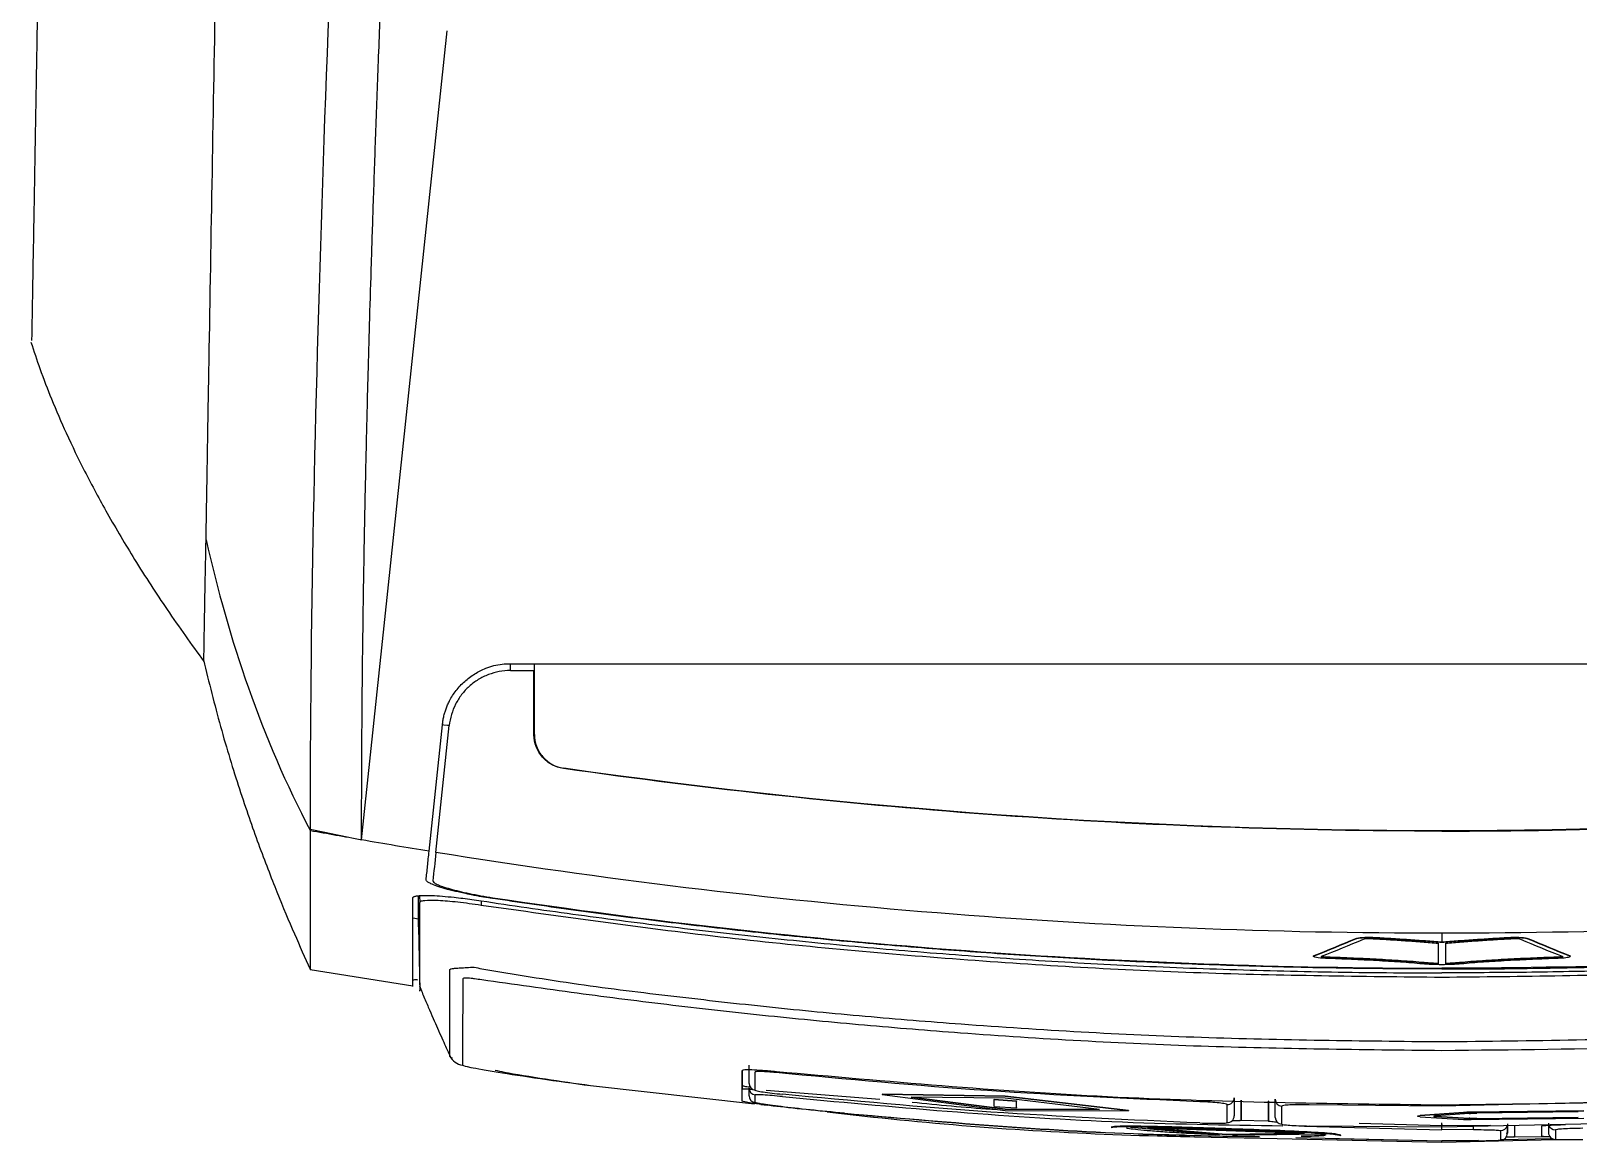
# Model space of a CAD drawing. Extents: x 86 to 639, y 68 to 658.
# Drawn here: x 287.31 to 332.59, y 530.81 to 563.33 of the extents above; entities that cross this region are included whole.
import ezdxf

# ---------------------------------------------------------------- set-up
doc = ezdxf.new("R2010")
doc.units = 0
doc.layers.get('0').update_dxf_attribs({"linetype": 'CONTINUOUS'})

msp = doc.modelspace()

# ---------------------------------------------------------------- linework, layer by layer
at = {"color": 7, "linetype": 'CONTINUOUS'}
for p, q in [((296.985, 539.652), (299.49, 563.327)), ((302.042, 544.609), (302.042, 544.809)), ((302.031, 542.732), (302.029, 544.609)), ((302.042, 544.609), (302.029, 544.609)), ((302.042, 542.741), (302.042, 544.609)), ((298.961, 539.319), (299.353, 543.019)), ((299.159, 539.287), (299.552, 542.998)), ((302.042, 542.741), (302.031, 542.732)), ((302.89, 541.743), (302.9, 541.751)), ((298.485, 537.368), (298.653, 537.344)), ((298.653, 537.112), (298.686, 535.244)), ((326.091, 536.771), (326.091, 536.761)), ((326.586, 536.802), (326.586, 536.792)), ((328.607, 536.665), (328.607, 536.655)), ((330.628, 536.802), (330.628, 536.792)), ((331.122, 536.771), (331.122, 536.761)), ((324.851, 536.253), (324.852, 536.259)), ((324.852, 536.259), (324.852, 536.249)), ((324.868, 536.269), (324.868, 536.259)), ((325.076, 536.239), (325.075, 536.242)), ((325.233, 536.221), (325.233, 536.211)), ((331.981, 536.221), (331.981, 536.211)), ((332.345, 536.269), (332.345, 536.259)), ((332.362, 536.259), (332.359, 536.253)), ((332.362, 536.249), (332.359, 536.243)), ((332.362, 536.259), (332.362, 536.249)), ((295.484, 535.86), (298.489, 535.38)), ((328.169, 536.054), (328.169, 536.044)), ((329.044, 536.054), (329.044, 536.044)), ((298.685, 535.228), (298.685, 535.256)), ((299.569, 533.327), (299.569, 533.346)), ((308.327, 532.525), (308.327, 533.061)), ((308.127, 532.004), (308.127, 532.902)), ((308.127, 532.458), (308.127, 532.902)), ((308.127, 532.902), (308.127, 532.364)), ((308.506, 532.327), (308.506, 532.863)), ((303.687, 532.462), (308.487, 531.929)), ((308.127, 532.427), (308.127, 532.458)), ((308.127, 532.393), (308.127, 532.427)), ((308.127, 532.364), (308.127, 532.393)), ((308.327, 532.163), (308.327, 532.389)), ((308.506, 531.964), (308.506, 532.19)), ((312.151, 532.057), (308.827, 532.318)), ((315.827, 532.156), (312.224, 532.208)), ((312.224, 532.208), (312.224, 532.198)), ((312.224, 532.198), (315.827, 531.735)), ((315.827, 532.146), (312.224, 532.198)), ((313.073, 532.138), (315.827, 531.787)), ((315.827, 532.092), (313.073, 532.128)), ((313.073, 532.128), (315.827, 531.777)), ((319.429, 531.732), (315.827, 532.156)), ((315.827, 532.156), (315.827, 532.146)), ((319.429, 531.722), (315.827, 532.146)), ((308.673, 531.908), (308.863, 531.887)), ((315.498, 532.062), (316.155, 532.019)), ((315.498, 532.062), (315.498, 532.052)), ((315.498, 531.85), (315.498, 532.052)), ((315.498, 532.052), (316.155, 532.009)), ((315.498, 531.85), (316.155, 531.807)), ((318.58, 531.764), (315.827, 532.092)), ((315.827, 531.787), (318.58, 531.774)), ((315.827, 531.787), (315.827, 531.777)), ((315.827, 531.777), (318.58, 531.764)), ((315.827, 531.735), (319.429, 531.722)), ((316.155, 531.817), (316.155, 532.019)), ((316.155, 532.019), (316.155, 532.009)), ((316.155, 531.807), (316.155, 532.009)), ((316.155, 531.817), (316.155, 531.807)), ((319.429, 531.732), (319.429, 531.722)), ((322.32, 531.378), (322.32, 531.907)), ((322.527, 532.106), (322.527, 531.578)), ((322.527, 532.04), (322.527, 531.578)), ((322.727, 532.035), (322.727, 531.445)), ((322.727, 531.445), (322.727, 532.034)), ((323.527, 532.011), (323.538, 532.015)), ((323.527, 532.011), (323.527, 531.422)), ((323.527, 531.422), (323.527, 532.011)), ((323.727, 531.533), (323.727, 532.062)), ((323.922, 531.333), (323.922, 531.862)), ((328.607, 531.862), (324.723, 531.9)), ((329.235, 531.675), (327.967, 531.584)), ((329.235, 531.665), (327.967, 531.574)), ((337.536, 532.065), (328.607, 531.862)), ((329.235, 531.675), (329.235, 531.665)), ((332.757, 531.724), (329.462, 531.682)), ((332.757, 531.714), (329.462, 531.672)), ((329.462, 531.682), (329.462, 531.672)), ((332.592, 531.692), (329.627, 531.654)), ((322.096, 531.012), (319.496, 531.234)), ((319.99, 531.221), (322.288, 531.029)), ((324.586, 531.063), (319.99, 531.221)), ((320.194, 531.214), (322.288, 531.039)), ((323.533, 531.419), (322.684, 531.441)), ((328.607, 531.241), (324.723, 531.278)), ((328.607, 531.288), (326.185, 531.35)), ((327.967, 531.584), (327.967, 531.574)), ((327.967, 531.552), (329.235, 531.473)), ((329.4, 531.647), (328.442, 531.577)), ((328.442, 531.565), (329.4, 531.506)), ((328.442, 531.565), (328.442, 531.555)), ((328.442, 531.555), (329.4, 531.496)), ((337.536, 531.444), (328.607, 531.241)), ((330.027, 531.293), (328.607, 531.288)), ((329.4, 531.506), (329.4, 531.496)), ((329.462, 531.468), (332.757, 531.51)), ((329.627, 531.501), (332.592, 531.539)), ((329.627, 531.491), (332.592, 531.529)), ((329.627, 531.501), (329.627, 531.491)), ((330.527, 531.345), (330.527, 531.068)), ((330.527, 531.068), (330.527, 531.285)), ((330.727, 531.271), (330.727, 530.962)), ((330.727, 531.27), (330.727, 530.962)), ((331.527, 530.972), (331.527, 531.28)), ((331.527, 530.972), (331.527, 531.28)), ((331.727, 531.365), (331.727, 531.089)), ((322.288, 531.039), (324.382, 531.07)), ((322.288, 531.029), (324.586, 531.063)), ((322.288, 531.039), (322.288, 531.029)), ((325.08, 531.041), (322.48, 530.999)), ((323.78, 530.915), (328.607, 530.81)), ((324.332, 530.943), (328.607, 530.846)), ((328.607, 530.839), (325.52, 530.909)), ((325.646, 531.003), (325.646, 531.013)), ((329.528, 531.173), (328.607, 531.171)), ((328.607, 530.81), (331.933, 530.882)), ((329.681, 530.86), (328.607, 530.839)), ((329.528, 530.848), (328.607, 530.846)), ((328.607, 530.81), (328.607, 530.839)), ((330.328, 530.868), (330.328, 531.145)), ((331.821, 530.901), (330.35, 530.873)), ((330.727, 530.949), (330.482, 530.947)), ((330.527, 531.068), (330.487, 531.065)), ((331.527, 530.96), (330.727, 530.949)), ((331.774, 530.964), (331.527, 530.96)), ((331.93, 531.165), (331.93, 530.889))]:
    msp.add_line(p, q, dxfattribs=at)
at = {"color": 8, "linetype": 'CONTINUOUS'}
for p, q in [((301.342, 544.627), (301.342, 544.809)), ((298.682, 538.019), (298.685, 537.823)), ((300.485, 537.871), (300.485, 537.747)), ((324.587, 531.27), (328.607, 531.171))]:
    msp.add_line(p, q, dxfattribs=at)
msp.add_line((321.368, 530.967), (323.78, 530.915))
at = {"color": 8, "linetype": 'CONTINUOUS', "flags": 128}
for points in [[(299.534, 543), (299.504, 543.003), (299.391, 543.015), (299.353, 543.019)], [(309.107, 532.842), (309.107, 532.848), (309.108, 532.861), (309.109, 532.863)], [(329.528, 531.173), (329.528, 531.178), (329.528, 531.19), (329.527, 531.209), (329.527, 531.234), (329.527, 531.26)]]:
    msp.add_lwpolyline(points, dxfattribs=at)
at = {"color": 7, "linetype": 'CONTINUOUS', "flags": 128}
msp.add_lwpolyline([(328.607, 531.171), (328.607, 531.176), (328.607, 531.188), (328.607, 531.207), (328.607, 531.232), (328.607, 531.262), (328.607, 531.296), (328.607, 531.333), (328.607, 531.371)], dxfattribs=at)
at = {"color": 7, "linetype": 'CONTINUOUS'}
for centre, radius, start, end in [((300.014, 533.553), 0.5, 206.8726, 261.2633), ((308.527, 532.526), 0.2, 180.0265, 264.013), ((308.527, 532.389), 0.2, 180.0181, 263.9852), ((308.527, 532.163), 0.2, 180.005, 263.9163), ((322.327, 532.107), 0.2, 268.1056, 359.9333), ((323.927, 532.062), 0.2, 180.0618, 268.7116), ((322.327, 531.578), 0.2, 268.1263, 359.9659), ((323.927, 531.533), 0.2, 180.0304, 268.6664), ((330.327, 531.068), 0.2, 270.4867, 359.9976), ((331.927, 531.089), 0.2, 180.0095, 270.9836)]:
    msp.add_arc(centre, radius, start, end, dxfattribs=at)
at = {"color": 8, "linetype": 'CONTINUOUS'}
for centre, start, end in [((330.327, 531.345), 270.4687, 343.3562), ((331.927, 531.365), 197.9318, 270.9826)]:
    msp.add_arc(centre, 0.2, start, end, dxfattribs=at)
at = {"color": 7, "linetype": 'CONTINUOUS'}
for points, knots in [([(292.432, 548.439), (292.442, 548.967), (292.452, 549.625), (292.471, 550.798), (292.478, 551.218), (292.489, 551.883), (292.493, 552.109), (292.501, 552.558), (292.536, 554.583), (292.572, 556.643), (292.669, 562.213), (292.736, 566.027), (292.838, 571.866), (292.872, 573.833), (292.941, 577.788), (292.976, 579.778), (293.046, 583.779), (293.081, 585.79), (293.12, 588.063), (293.125, 588.315), (293.134, 588.821), (293.138, 589.074), (293.151, 589.836), (293.16, 590.348), (293.187, 591.892), (293.205, 592.935), (293.224, 593.991)], [0, 0, 0, 0, 0.0625, 0.0625, 0.09375, 0.09375, 0.109375, 0.109375, 0.125, 0.25, 0.25, 0.5, 0.5, 0.625, 0.625, 0.75, 0.75, 0.875, 0.875, 0.890625, 0.890625, 0.90625, 0.90625, 0.9375, 0.9375, 1, 1, 1, 1]), ([(287.961, 590.685), (287.953, 590.199), (287.936, 589.236), (287.911, 587.81), (287.887, 586.415), (287.863, 585.051), (287.84, 583.718), (287.817, 582.416), (287.795, 581.144), (287.773, 579.903), (287.752, 578.692), (287.731, 577.511), (287.711, 576.36), (287.692, 575.238), (287.673, 574.147), (287.654, 573.085), (287.636, 572.052), (287.619, 571.049), (287.602, 570.075), (287.585, 569.129), (287.569, 568.213), (287.554, 567.326), (287.539, 566.467), (287.524, 565.637), (287.51, 564.835), (287.497, 564.062), (287.483, 563.318), (287.471, 562.601), (287.459, 561.913), (287.447, 561.253), (287.44, 560.823), (287.436, 560.612)], [0, 0, 0, 0, 0.047574, 0.094211, 0.13991, 0.184673, 0.228501, 0.271394, 0.313352, 0.354376, 0.394465, 0.433621, 0.471842, 0.509129, 0.545483, 0.580902, 0.615386, 0.648936, 0.681552, 0.713233, 0.743979, 0.77379, 0.802666, 0.830606, 0.857612, 0.883682, 0.908816, 0.933016, 0.956279, 0.978607, 1, 1, 1, 1]), ([(295.485, 539.971), (295.485, 541.418), (295.494, 542.878), (295.574, 550.626), (295.889, 561.181), (296.492, 574.941), (296.789, 581.978), (296.968, 586.48), (297.04, 588.387), (297.107, 590.306)], [0, 0, 0, 0, 0.517739, 0.517739, 2.721981, 4.086011, 4.876594, 4.876594, 5.450041, 5.450041, 5.450041, 5.450041]), ([(296.985, 539.652), (296.985, 540.026), (296.986, 540.767), (296.99, 541.876), (296.996, 542.971), (297.005, 544.053), (297.017, 545.12), (297.031, 546.172), (297.046, 547.21), (297.064, 548.233), (297.083, 549.241), (297.104, 550.234), (297.126, 551.211), (297.152, 552.286), (297.184, 553.519), (297.225, 554.971), (297.274, 556.591), (297.332, 558.38), (297.401, 560.344), (297.479, 562.484), (297.537, 563.98), (297.568, 564.756)], [0, 0, 0, 0, 0.0469603, 0.0931395, 0.1385368, 0.1831513, 0.2269825, 0.27003, 0.3122934, 0.3537726, 0.3944675, 0.4343781, 0.4735045, 0.5118469, 0.5629849, 0.6203195, 0.6838507, 0.7535797, 0.8295095, 0.9116463, 1, 1, 1, 1]), ([(287.436, 560.612), (287.435, 560.523), (287.431, 560.341), (287.427, 560.065), (287.422, 559.781), (287.417, 559.489), (287.412, 559.191), (287.407, 558.887), (287.401, 558.579), (287.391, 558.015), (287.378, 557.248), (287.364, 556.501), (287.352, 555.757), (287.344, 555.278), (287.338, 554.956), (287.336, 554.811), (287.334, 554.709), (287.332, 554.64), (287.332, 554.616), (287.332, 554.605)], [0, 0, 0, 0, 0.026582, 0.054502, 0.083761, 0.11436, 0.146301, 0.179584, 0.214209, 0.250174, 0.375164, 0.500065, 0.572731, 0.749847, 0.808703, 0.863146, 0.913174, 0.958791, 1, 1, 1, 1]), ([(287.306, 554.219), (287.393, 553.956), (287.59, 553.36), (287.931, 552.485), (288.365, 551.482), (288.908, 550.367), (289.574, 549.132), (290.378, 547.78), (291.319, 546.33), (292.004, 545.377), (292.362, 544.878)], [0, 0, 0, 0, 0.058989, 0.134103, 0.226715, 0.338307, 0.4705, 0.625043, 0.803792, 1, 1, 1, 1]), ([(292.407, 547.172), (292.408, 547.252), (292.411, 547.399), (292.418, 547.716), (292.421, 547.837), (292.426, 548.114), (292.429, 548.269), (292.432, 548.439)], [0, 0, 0, 0, 0.5, 0.5, 0.75, 0.75, 1, 1, 1, 1]), ([(292.367, 544.895), (292.367, 544.911), (292.368, 544.947), (292.377, 545.453), (292.39, 546.191), (292.401, 546.845), (292.406, 547.172)], [0, 0, 0, 0, 0.247036, 0.539875, 0.769956, 1, 1, 1, 1]), ([(292.353, 544.923), (292.517, 544.264), (292.847, 542.936), (293.419, 541.082), (293.978, 539.475), (294.52, 538.078), (295.013, 536.901), (295.325, 536.21), (295.477, 535.873)], [0, 0, 0, 0, 0.1580773, 0.3186451, 0.4841336, 0.6555794, 0.8320827, 1, 1, 1, 1]), ([(299.353, 543.019), (299.357, 543.06), (299.365, 543.14), (299.388, 543.259), (299.418, 543.377), (299.456, 543.493), (299.503, 543.607), (299.591, 543.79), (299.745, 544.031), (299.996, 544.299), (300.289, 544.521), (300.582, 544.669), (300.854, 544.757), (301.097, 544.804), (301.26, 544.807), (301.342, 544.809)], [0, 0, 0, 0, 0.041616, 0.083068, 0.124548, 0.166247, 0.208352, 0.251044, 0.375005, 0.500077, 0.625248, 0.749024, 0.833772, 0.91693, 1, 1, 1, 1]), ([(301.342, 544.809), (302.436, 544.809), (304.653, 544.809), (308.019, 544.809), (311.469, 544.809), (316.049, 544.809), (321.771, 544.81), (326.316, 544.809), (328.607, 544.809)], [0, 0, 0, 0, 0.120443, 0.243908, 0.370419, 0.499999, 0.747926, 1, 1, 1, 1]), ([(328.607, 544.809), (330.138, 544.809), (333.185, 544.809), (337.729, 544.809), (343.069, 544.809), (349.111, 544.81), (353.655, 544.809), (355.872, 544.809)], [0, 0, 0, 0, 0.16852, 0.335166, 0.500001, 0.756091, 1, 1, 1, 1]), ([(301.342, 544.609), (301.119, 544.609), (300.901, 544.568), (300.592, 544.449), (300.494, 544.4), (300.307, 544.286), (300.218, 544.219), (300.054, 544.072), (299.98, 543.992), (299.847, 543.818), (299.787, 543.723), (299.638, 543.431), (299.575, 543.218), (299.552, 542.998)], [0, 0, 0, 0, 0.25, 0.25, 0.375, 0.375, 0.5, 0.5, 0.625, 0.625, 0.75, 0.75, 1, 1, 1, 1]), ([(302.89, 541.743), (302.771, 541.76), (302.658, 541.798), (302.447, 541.912), (302.354, 541.988), (302.119, 542.258), (302.031, 542.492), (302.031, 542.732)], [0, 0, 0, 0, 0.25, 0.25, 0.5, 0.5, 1, 1, 1, 1]), ([(302.042, 542.741), (302.042, 542.621), (302.063, 542.504), (302.147, 542.279), (302.208, 542.176), (302.443, 541.906), (302.662, 541.785), (302.9, 541.751)], [0, 0, 0, 0, 0.25, 0.25, 0.5, 0.5, 1, 1, 1, 1]), ([(328.607, 539.91), (324.304, 539.91), (320.007, 540.063), (311.424, 540.675), (307.149, 541.133), (302.89, 541.743)], [0, 0, 0, 0, 0.5, 0.5, 1, 1, 1, 1]), ([(354.313, 541.751), (345.831, 540.537), (337.219, 539.92), (319.994, 539.92), (311.383, 540.537), (302.9, 541.751)], [0, 0, 0, 0, 0.5, 0.5, 1, 1, 1, 1]), ([(328.607, 539.91), (332.909, 539.91), (337.206, 540.063), (345.789, 540.675), (350.064, 541.133), (354.323, 541.743)], [0, 0, 0, 0, 0.5, 0.5, 1, 1, 1, 1]), ([(295.485, 535.869), (295.485, 535.865), (295.485, 535.799), (295.485, 536.09), (295.485, 536.814), (295.485, 538.043), (295.485, 539.294), (295.485, 539.92)], [0, 0, 0, 0, 0.016584, 0.262447, 0.508317, 0.754165, 1, 1, 1, 1]), ([(298.874, 538.489), (298.881, 538.553), (298.894, 538.682), (298.915, 538.885), (298.938, 539.097), (298.953, 539.245), (298.961, 539.319)], [0, 0, 0, 0, 0.243767, 0.49169, 0.743767, 1, 1, 1, 1]), ([(328.607, 536.92), (323.675, 536.92), (318.751, 537.118), (308.92, 537.909), (304.027, 538.5), (299.159, 539.287)], [0, 0, 0, 0, 0.5, 0.5, 1, 1, 1, 1]), ([(358.054, 539.287), (353.186, 538.5), (348.294, 537.908), (338.462, 537.118), (333.538, 536.92), (328.607, 536.92)], [0, 0, 0, 0, 0.5, 0.5, 1, 1, 1, 1]), ([(300.826, 537.938), (300.783, 537.945), (300.696, 537.958), (300.567, 537.979), (300.439, 538.001), (300.313, 538.024), (300.187, 538.048), (299.986, 538.088), (299.721, 538.147), (299.426, 538.225), (299.181, 538.301), (299.019, 538.365), (298.923, 538.416), (298.875, 538.456), (298.874, 538.478), (298.874, 538.489)], [0, 0, 0, 0, 0.04164, 0.083088, 0.124564, 0.166287, 0.208471, 0.251326, 0.374872, 0.500088, 0.625264, 0.748957, 0.833927, 0.917042, 1, 1, 1, 1]), ([(299.071, 538.457), (299.07, 538.442), (299.08, 538.426), (299.122, 538.391), (299.154, 538.371), (299.24, 538.331), (299.293, 538.309), (299.419, 538.265), (299.493, 538.242), (299.654, 538.196), (299.743, 538.174), (299.935, 538.127), (300.038, 538.105), (300.358, 538.039), (300.592, 537.997), (300.829, 537.962)], [0, 0, 0, 0, 0.125, 0.125, 0.25, 0.25, 0.375, 0.375, 0.5, 0.5, 0.625, 0.625, 0.75, 0.75, 1, 1, 1, 1]), ([(298.485, 537.956), (298.486, 537.961), (298.488, 537.97), (298.5, 537.983), (298.521, 537.994), (298.55, 538.004), (298.587, 538.012), (298.661, 538.023), (298.8, 538.031), (299.044, 538.027), (299.342, 538.008), (299.654, 537.979), (299.948, 537.945), (300.215, 537.911), (300.395, 537.884), (300.485, 537.871)], [0, 0, 0, 0, 0.04209, 0.083693, 0.124984, 0.166142, 0.207347, 0.248779, 0.370004, 0.491074, 0.614823, 0.73968, 0.826817, 0.913054, 1, 1, 1, 1]), ([(298.653, 537.112), (298.653, 537.113), (298.653, 537.122), (298.653, 537.145), (298.653, 537.183), (298.653, 537.271), (298.653, 537.443), (298.653, 537.711), (298.653, 537.93), (298.653, 538.018)], [0, 0, 0, 0, 0.007122, 0.078413, 0.151846, 0.227423, 0.530384, 0.811188, 1, 1, 1, 1]), ([(298.485, 535.358), (298.485, 535.375), (298.485, 535.414), (298.485, 535.892), (298.485, 536.689), (298.485, 537.535), (298.485, 537.956)], [0, 0, 0, 0, 0.218131, 0.479213, 0.741039, 1, 1, 1, 1]), ([(298.685, 537.823), (298.693, 537.836), (298.707, 537.861), (298.857, 537.89), (299.193, 537.893), (299.791, 537.845), (300.252, 537.78), (300.485, 537.747)], [0, 0, 0, 0, 0.130706, 0.261071, 0.509088, 0.751428, 1, 1, 1, 1]), ([(298.685, 535.408), (298.685, 535.484), (298.685, 535.677), (298.685, 536.443), (298.685, 537.363), (298.685, 537.823)], [0, 0, 0, 0, 0.242338, 0.621184, 1, 1, 1, 1]), ([(300.485, 537.871), (300.929, 537.804), (301.822, 537.67), (303.172, 537.481), (304.537, 537.299), (305.92, 537.125), (307.319, 536.96), (308.734, 536.805), (310.166, 536.658), (311.614, 536.522), (313.079, 536.395), (314.56, 536.279), (316.058, 536.173), (317.571, 536.079), (319.101, 535.996), (320.647, 535.925), (322.208, 535.866), (323.786, 535.819), (325.379, 535.786), (326.988, 535.765), (328.065, 535.762), (328.607, 535.761)], [0, 0, 0, 0, 0.047719, 0.095984, 0.144794, 0.194151, 0.244053, 0.294501, 0.345495, 0.397035, 0.449121, 0.501753, 0.554932, 0.608656, 0.662926, 0.717742, 0.773104, 0.82901, 0.885462, 0.942459, 1, 1, 1, 1]), ([(300.485, 537.747), (302.815, 537.419), (307.473, 536.763), (314.503, 536.124), (321.55, 535.712), (326.254, 535.662), (328.607, 535.638)], [0, 0, 0, 0, 0.249992, 0.499989, 0.749994, 1, 1, 1, 1]), ([(328.607, 535.876), (328.145, 535.877), (327.226, 535.879), (325.852, 535.894), (324.49, 535.919), (323.139, 535.953), (321.799, 535.996), (320.471, 536.048), (319.155, 536.11), (317.85, 536.179), (316.557, 536.257), (315.276, 536.344), (314.006, 536.438), (312.748, 536.54), (311.503, 536.649), (310.269, 536.766), (309.047, 536.889), (307.837, 537.02), (306.639, 537.157), (305.453, 537.301), (304.279, 537.451), (303.117, 537.607), (301.967, 537.768), (301.205, 537.882), (300.826, 537.938)], [0, 0, 0, 0, 0.049668, 0.098936, 0.147803, 0.196269, 0.244334, 0.291998, 0.33926, 0.386121, 0.43258, 0.478638, 0.524294, 0.569548, 0.614401, 0.658852, 0.702901, 0.746548, 0.789794, 0.832638, 0.875081, 0.917122, 0.958762, 1, 1, 1, 1]), ([(300.829, 537.962), (305.425, 537.27), (310.046, 536.755), (319.314, 536.069), (323.959, 535.899), (328.607, 535.899)], [0, 0, 0, 0, 0.5, 0.5, 1, 1, 1, 1]), ([(356.385, 537.962), (351.789, 537.27), (347.168, 536.755), (337.9, 536.069), (333.254, 535.899), (328.607, 535.899)], [0, 0, 0, 0, 0.5, 0.5, 1, 1, 1, 1]), ([(328.607, 535.876), (329.051, 535.877), (329.94, 535.878), (331.272, 535.893), (332.604, 535.916), (333.934, 535.949), (335.262, 535.991), (336.59, 536.042), (337.917, 536.102), (339.242, 536.172), (340.566, 536.252), (341.889, 536.34), (343.655, 536.471), (345.862, 536.658), (348.506, 536.92), (351.141, 537.22), (353.769, 537.555), (355.515, 537.81), (356.387, 537.938)], [0, 0, 0, 0, 0.047827, 0.095614, 0.143364, 0.191079, 0.238761, 0.286412, 0.334035, 0.381633, 0.429207, 0.476761, 0.524296, 0.619748, 0.715026, 0.810147, 0.905132, 1, 1, 1, 1]), ([(356.728, 537.871), (356.288, 537.805), (355.406, 537.672), (354.081, 537.486), (352.754, 537.309), (351.424, 537.141), (350.093, 536.983), (348.759, 536.835), (347.422, 536.696), (346.084, 536.566), (344.743, 536.446), (343.031, 536.306), (340.946, 536.156), (338.486, 536.012), (336.023, 535.899), (333.555, 535.82), (331.082, 535.77), (329.432, 535.764), (328.607, 535.761)], [0, 0, 0, 0, 0.047368, 0.094767, 0.142199, 0.189667, 0.237174, 0.284721, 0.332312, 0.379949, 0.427634, 0.47537, 0.562552, 0.649816, 0.737178, 0.824653, 0.912255, 1, 1, 1, 1]), ([(328.607, 535.638), (330.959, 535.662), (335.664, 535.712), (342.71, 536.124), (349.74, 536.763), (354.399, 537.419), (356.728, 537.747)], [0, 0, 0, 0, 0.250006, 0.500011, 0.750008, 1, 1, 1, 1]), ([(298.653, 537.113), (298.653, 537.106), (298.653, 537.079), (298.653, 537.053), (298.653, 537.034), (298.653, 537.034), (298.653, 537.034)], [0, 0, 0, 0, 0.127129, 0.524389, 0.864254, 1, 1, 1, 1]), ([(326.091, 536.771), (326.121, 536.784), (326.188, 536.795), (326.371, 536.807), (326.483, 536.807), (326.586, 536.802)], [0, 0, 0, 0, 0.5, 0.5, 1, 1, 1, 1]), ([(326.091, 536.761), (326.121, 536.774), (326.188, 536.785), (326.371, 536.796), (326.483, 536.797), (326.586, 536.792)], [0, 0, 0, 0, 0.5, 0.5, 1, 1, 1, 1]), ([(326.307, 536.749), (326.32, 536.755), (326.349, 536.76), (326.43, 536.766), (326.481, 536.766), (326.526, 536.764)], [0, 0, 0, 0, 0.5, 0.5, 1, 1, 1, 1]), ([(326.526, 536.764), (326.615, 536.76), (326.702, 536.756), (326.874, 536.746), (326.959, 536.741), (327.212, 536.725), (327.378, 536.714), (327.707, 536.691), (327.869, 536.68), (328.188, 536.656), (328.346, 536.643), (328.494, 536.63)], [0, 0, 0, 0, 0.125, 0.125, 0.25, 0.25, 0.5, 0.5, 0.75, 0.75, 1, 1, 1, 1]), ([(326.586, 536.802), (326.768, 536.794), (326.943, 536.784), (327.29, 536.762), (327.46, 536.751), (327.798, 536.728), (327.965, 536.716), (328.292, 536.692), (328.453, 536.679), (328.607, 536.665)], [0, 0, 0, 0, 0.25, 0.25, 0.5, 0.5, 0.75, 0.75, 1, 1, 1, 1]), ([(326.586, 536.792), (326.768, 536.784), (326.943, 536.774), (327.29, 536.752), (327.46, 536.741), (327.798, 536.718), (327.965, 536.706), (328.292, 536.682), (328.453, 536.669), (328.607, 536.655)], [0, 0, 0, 0, 0.25, 0.25, 0.5, 0.5, 0.75, 0.75, 1, 1, 1, 1]), ([(328.607, 536.665), (328.76, 536.679), (328.921, 536.692), (329.249, 536.716), (329.416, 536.728), (329.753, 536.751), (329.924, 536.762), (330.271, 536.784), (330.445, 536.794), (330.628, 536.802)], [0, 0, 0, 0, 0.25, 0.25, 0.5, 0.5, 0.75, 0.75, 1, 1, 1, 1]), ([(328.607, 536.655), (328.76, 536.669), (328.921, 536.682), (329.249, 536.706), (329.416, 536.718), (329.753, 536.741), (329.924, 536.752), (330.271, 536.774), (330.445, 536.784), (330.628, 536.792)], [0, 0, 0, 0, 0.25, 0.25, 0.5, 0.5, 0.75, 0.75, 1, 1, 1, 1]), ([(328.719, 536.63), (328.868, 536.643), (329.025, 536.656), (329.344, 536.68), (329.506, 536.691), (329.835, 536.714), (330.002, 536.725), (330.255, 536.741), (330.34, 536.746), (330.512, 536.756), (330.598, 536.76), (330.687, 536.764)], [0, 0, 0, 0, 0.25, 0.25, 0.5, 0.5, 0.75, 0.75, 0.875, 0.875, 1, 1, 1, 1]), ([(330.628, 536.802), (330.73, 536.807), (330.843, 536.806), (331.025, 536.795), (331.092, 536.784), (331.122, 536.771)], [0, 0, 0, 0, 0.5, 0.5, 1, 1, 1, 1]), ([(330.628, 536.792), (330.73, 536.797), (330.843, 536.796), (331.025, 536.785), (331.092, 536.774), (331.122, 536.761)], [0, 0, 0, 0, 0.5, 0.5, 1, 1, 1, 1]), ([(330.687, 536.764), (330.733, 536.766), (330.784, 536.766), (330.864, 536.76), (330.893, 536.755), (330.907, 536.749)], [0, 0, 0, 0, 0.5, 0.5, 1, 1, 1, 1]), ([(325.204, 536.185), (325.095, 536.188), (324.997, 536.198), (324.868, 536.222), (324.84, 536.236), (324.852, 536.249)], [0, 0, 0, 0, 0.5, 0.5, 1, 1, 1, 1]), ([(324.852, 536.259), (324.852, 536.26), (324.853, 536.261), (324.854, 536.262), (324.855, 536.262), (324.857, 536.263), (324.858, 536.264), (324.861, 536.265), (324.864, 536.267), (324.868, 536.269)], [0, 0, 0, 0, 0.00002059741, 0.00002059741, 0.00002059741, 0.00004119612, 0.00004119612, 0.00004119612, 0.0000823766, 0.0000823766, 0.0000823766, 0.0000823766]), ([(324.852, 536.249), (324.852, 536.25), (324.853, 536.251), (324.854, 536.251), (324.855, 536.252), (324.857, 536.253), (324.858, 536.254), (324.861, 536.255), (324.864, 536.257), (324.868, 536.259)], [0, 0, 0, 0, 0.00002059741, 0.00002059741, 0.00002059741, 0.00004119612, 0.00004119612, 0.00004119612, 0.00008237658, 0.00008237658, 0.00008237658, 0.00008237658]), ([(325.075, 536.242), (325.076, 536.242), (325.077, 536.243), (325.077, 536.243), (325.078, 536.244), (325.079, 536.244), (325.08, 536.245), (325.081, 536.245), (325.082, 536.246), (325.083, 536.246)], [0, 0, 0, 0, 0.00001469565, 0.00001469565, 0.00001469565, 0.00002765644, 0.00002765644, 0.00002765644, 0.00004065368, 0.00004065368, 0.00004065368, 0.00004065368]), ([(325.233, 536.221), (325.192, 536.223), (325.155, 536.226), (325.1, 536.235), (325.083, 536.24), (325.076, 536.245)], [0, 0, 0, 0, 0.5, 0.5, 1, 1, 1, 1]), ([(325.233, 536.211), (325.192, 536.213), (325.155, 536.216), (325.1, 536.224), (325.083, 536.229), (325.076, 536.234)], [0, 0, 0, 0, 0.5, 0.5, 1, 1, 1, 1]), ([(328.169, 536.054), (327.963, 536.075), (327.737, 536.092), (327.267, 536.125), (327.023, 536.139), (326.526, 536.167), (326.272, 536.179), (325.757, 536.202), (325.497, 536.213), (325.233, 536.221)], [0, 0, 0, 0, 0.25, 0.25, 0.5, 0.5, 0.75, 0.75, 1, 1, 1, 1]), ([(328.169, 536.044), (327.963, 536.065), (327.737, 536.082), (327.267, 536.115), (327.023, 536.129), (326.526, 536.157), (326.272, 536.169), (325.757, 536.192), (325.497, 536.203), (325.233, 536.211)], [0, 0, 0, 0, 0.25, 0.25, 0.5, 0.5, 0.75, 0.75, 1, 1, 1, 1]), ([(331.981, 536.221), (331.716, 536.213), (331.456, 536.202), (330.941, 536.179), (330.687, 536.167), (330.19, 536.139), (329.946, 536.125), (329.477, 536.092), (329.251, 536.075), (329.044, 536.054)], [0, 0, 0, 0, 0.25, 0.25, 0.5, 0.5, 0.75, 0.75, 1, 1, 1, 1]), ([(331.981, 536.211), (331.716, 536.203), (331.456, 536.192), (330.941, 536.169), (330.687, 536.157), (330.19, 536.129), (329.946, 536.115), (329.477, 536.082), (329.251, 536.065), (329.044, 536.044)], [0, 0, 0, 0, 0.25, 0.25, 0.5, 0.5, 0.75, 0.75, 1, 1, 1, 1]), ([(332.137, 536.249), (332.137, 536.247), (332.137, 536.241), (332.108, 536.233), (332.059, 536.226), (332.012, 536.223), (331.986, 536.222), (331.981, 536.221)], [0, 0, 0, 0, 0.183266, 0.45321, 0.712903, 0.946127, 1, 1, 1, 1]), ([(332.138, 536.242), (332.144, 536.235), (332.132, 536.229), (332.076, 536.218), (332.031, 536.213), (331.981, 536.211)], [0, 0, 0, 0, 0.5, 0.5, 1, 1, 1, 1]), ([(332.353, 536.23), (332.334, 536.22), (332.291, 536.21), (332.17, 536.194), (332.093, 536.188), (332.009, 536.185)], [0, 0, 0, 0, 0.5, 0.5, 1, 1, 1, 1]), ([(332.13, 536.246), (332.132, 536.246), (332.133, 536.245), (332.134, 536.245), (332.135, 536.244), (332.136, 536.244), (332.136, 536.243), (332.137, 536.243), (332.138, 536.242), (332.138, 536.242)], [0, 0, 0, 0, 0.00001470922, 0.00001470922, 0.00001470922, 0.00002766414, 0.00002766414, 0.00002766414, 0.00004064362, 0.00004064362, 0.00004064362, 0.00004064362]), ([(332.345, 536.269), (332.347, 536.268), (332.349, 536.267), (332.351, 536.266), (332.353, 536.265), (332.354, 536.265), (332.355, 536.264), (332.358, 536.262), (332.36, 536.261), (332.362, 536.259)], [0, 0, 0, 0, 0.00002060056, 0.00002060056, 0.00002060056, 0.00004119926, 0.00004119926, 0.00004119926, 0.0000823653, 0.0000823653, 0.0000823653, 0.0000823653]), ([(332.345, 536.259), (332.347, 536.258), (332.349, 536.257), (332.351, 536.256), (332.353, 536.255), (332.354, 536.255), (332.355, 536.254), (332.358, 536.252), (332.36, 536.251), (332.362, 536.249)], [0, 0, 0, 0, 0.00002060056, 0.00002060056, 0.00002060056, 0.00004119926, 0.00004119926, 0.00004119926, 0.00008236528, 0.00008236528, 0.00008236528, 0.00008236528]), ([(299.57, 535.863), (299.583, 535.871), (299.603, 535.884), (299.734, 535.897), (299.877, 535.909), (300.062, 535.913), (300.28, 535.941), (300.429, 535.898), (300.506, 535.876)], [0, 0, 0, 0, 0.250746, 0.391057, 0.539916, 0.688769, 0.840521, 1, 1, 1, 1]), ([(300.506, 535.876), (301.446, 535.722), (303.313, 535.416), (306.123, 535.075), (308.922, 534.758), (311.727, 534.488), (315.938, 534.146), (321.564, 533.823), (326.259, 533.773), (328.607, 533.748)], [0, 0, 0, 0, 0.101325, 0.20118, 0.301036, 0.400891, 0.500746, 0.750373, 1, 1, 1, 1]), ([(328.036, 536.023), (327.837, 536.043), (327.619, 536.06), (327.165, 536.091), (326.93, 536.105), (326.451, 536.132), (326.206, 536.144), (325.711, 536.166), (325.46, 536.176), (325.204, 536.185)], [0, 0, 0, 0, 0.25, 0.25, 0.5, 0.5, 0.75, 0.75, 1, 1, 1, 1]), ([(328.607, 536), (328.505, 536), (328.402, 536.002), (328.21, 536.009), (328.122, 536.016), (328.036, 536.023)], [0, 0, 0, 0, 0.5, 0.5, 1, 1, 1, 1]), ([(328.494, 536.038), (328.435, 536.039), (328.377, 536.04), (328.269, 536.046), (328.219, 536.05), (328.169, 536.054)], [0, 0, 0, 0, 0.5, 0.5, 1, 1, 1, 1]), ([(328.494, 536.028), (328.435, 536.028), (328.377, 536.03), (328.269, 536.036), (328.219, 536.04), (328.169, 536.044)], [0, 0, 0, 0, 0.5, 0.5, 1, 1, 1, 1]), ([(329.177, 536.023), (329.092, 536.016), (329.004, 536.009), (328.812, 536.002), (328.709, 536), (328.607, 536)], [0, 0, 0, 0, 0.5, 0.5, 1, 1, 1, 1]), ([(328.607, 533.748), (331.236, 533.779), (336.494, 533.842), (342.569, 534.233), (346.833, 534.614), (349.299, 534.867), (351.761, 535.157), (354.236, 535.463), (355.879, 535.738), (356.708, 535.876)], [0, 0, 0, 0, 0.2795774, 0.5591628, 0.6470386, 0.7349076, 0.822772, 0.9106679, 1, 1, 1, 1]), ([(329.044, 536.054), (328.995, 536.05), (328.944, 536.046), (328.836, 536.04), (328.778, 536.039), (328.719, 536.038)], [0, 0, 0, 0, 0.5, 0.5, 1, 1, 1, 1]), ([(329.044, 536.044), (328.995, 536.04), (328.944, 536.036), (328.836, 536.03), (328.778, 536.028), (328.719, 536.028)], [0, 0, 0, 0, 0.5, 0.5, 1, 1, 1, 1]), ([(332.009, 536.185), (331.754, 536.176), (331.503, 536.166), (331.007, 536.144), (330.762, 536.132), (330.282, 536.105), (330.046, 536.091), (329.594, 536.06), (329.376, 536.043), (329.177, 536.023)], [0, 0, 0, 0, 0.25, 0.25, 0.5, 0.5, 0.75, 0.75, 1, 1, 1, 1]), ([(298.628, 535.552), (298.612, 535.553), (298.496, 535.56), (298.49, 535.549), (298.485, 535.54)], [0, 0, 0, 0, 0.140814, 1, 1, 1, 1]), ([(298.677, 535.377), (298.728, 535.254), (298.831, 535.007), (299.036, 534.526), (299.268, 533.996), (299.454, 533.586), (299.535, 533.414), (299.567, 533.346)], [0, 0, 0, 0, 0.106668, 0.215942, 0.466552, 0.788632, 1, 1, 1, 1]), ([(299.944, 535.588), (299.944, 535.247), (299.943, 534.564), (299.943, 533.838), (299.942, 533.307), (299.94, 533.141), (299.939, 533.059)], [0, 0, 0, 0, 0.25001, 0.500014, 0.750011, 1, 1, 1, 1]), ([(300.501, 535.557), (300.432, 535.567), (300.328, 535.582), (300.191, 535.599), (300.1, 535.607), (300.027, 535.609), (299.957, 535.606), (299.95, 535.595), (299.944, 535.588)], [0, 0, 0, 0, 0.251045, 0.376102, 0.501305, 0.626177, 0.751313, 1, 1, 1, 1]), ([(328.607, 533.484), (326.256, 533.509), (321.555, 533.558), (315.92, 533.88), (311.703, 534.221), (308.895, 534.492), (306.091, 534.804), (303.292, 535.158), (301.431, 535.424), (300.501, 535.557)], [0, 0, 0, 0, 0.249993, 0.499992, 0.599998, 0.700006, 0.800016, 0.900027, 1, 1, 1, 1]), ([(356.712, 535.557), (355.409, 535.372), (352.803, 535.003), (348.88, 534.544), (344.949, 534.165), (340.261, 533.815), (334.812, 533.541), (330.675, 533.503), (328.607, 533.484)], [0, 0, 0, 0, 0.139972, 0.279985, 0.419994, 0.560002, 0.780004, 1, 1, 1, 1]), ([(299.647, 533.264), (299.645, 533.265), (299.562, 533.295), (299.565, 533.311), (299.569, 533.327)], [0, 0, 0, 0, 0.02563, 1, 1, 1, 1]), ([(353.127, 533.448), (350.43, 533.135), (345.021, 532.509), (336.837, 531.991), (331.357, 531.923), (328.607, 531.889)], [0, 0, 0, 0, 0.331269, 0.664398, 1, 1, 1, 1]), ([(300.89, 532.917), (300.976, 532.898), (301.363, 532.814), (302.351, 532.658), (303.244, 532.529), (303.687, 532.466)], [0, 0, 0, 0, 0.127214, 0.567034, 1, 1, 1, 1]), ([(300.984, 532.857), (300.985, 532.856), (301.296, 532.805), (302.206, 532.666), (303.193, 532.53), (303.687, 532.462)], [0, 0, 0, 0, 0.001246, 0.500537, 1, 1, 1, 1]), ([(309.127, 532.867), (309.056, 532.874), (308.917, 532.887), (308.663, 532.907), (308.395, 532.923), (308.171, 532.924), (308.142, 532.909), (308.127, 532.902)], [0, 0, 0, 0, 0.136766, 0.267261, 0.508509, 0.750977, 1, 1, 1, 1]), ([(308.127, 532.004), (308.127, 532.098), (308.127, 532.283), (308.127, 532.696), (308.127, 532.902)], [0, 0, 0, 0, 0.501379, 1, 1, 1, 1]), ([(309.107, 532.842), (309.028, 532.849), (308.872, 532.864), (308.672, 532.875), (308.533, 532.876), (308.515, 532.867), (308.506, 532.863)], [0, 0, 0, 0, 0.250012, 0.499871, 0.749914, 1, 1, 1, 1]), ([(321.52, 531.989), (319.447, 532.081), (315.303, 532.264), (311.172, 532.649), (309.107, 532.842)], [0, 0, 0, 0, 0.4999974, 1, 1, 1, 1]), ([(328.607, 531.889), (325.342, 531.929), (318.836, 532.008), (312.355, 532.581), (309.127, 532.867)], [0, 0, 0, 0, 0.501881, 1, 1, 1, 1]), ([(308.369, 532.409), (308.319, 532.416), (308.213, 532.432), (308.139, 532.449), (308.13, 532.456), (308.127, 532.458)], [0, 0, 0, 0, 0.353053, 0.750738, 1, 1, 1, 1]), ([(308.127, 532.364), (308.135, 532.367), (308.15, 532.371), (308.261, 532.368), (308.376, 532.359), (308.43, 532.355)], [0, 0, 0, 0, 0.347934, 0.695886, 1, 1, 1, 1]), ([(308.506, 532.327), (308.518, 532.321), (308.542, 532.308), (308.728, 532.277), (308.992, 532.241), (309.202, 532.219), (309.307, 532.208)], [0, 0, 0, 0, 0.249923, 0.499881, 0.74991, 1, 1, 1, 1]), ([(309.307, 532.139), (309.202, 532.149), (308.993, 532.17), (308.728, 532.19), (308.542, 532.199), (308.518, 532.193), (308.506, 532.19)], [0, 0, 0, 0, 0.250011, 0.499888, 0.749924, 1, 1, 1, 1]), ([(321.519, 531.368), (319.481, 531.459), (315.403, 531.64), (311.339, 532.018), (309.307, 532.208)], [0, 0, 0, 0, 0.499998, 1, 1, 1, 1]), ([(311.127, 531.645), (310.741, 531.684), (309.97, 531.761), (309.125, 531.852), (308.612, 531.918), (308.23, 531.972), (308.167, 531.992), (308.127, 532.004)], [0, 0, 0, 0, 0.245764, 0.491331, 0.62924, 0.76015, 1, 1, 1, 1]), ([(311.108, 531.653), (310.768, 531.686), (310.087, 531.752), (309.227, 531.849), (308.624, 531.929), (308.545, 531.952), (308.506, 531.964)], [0, 0, 0, 0, 0.250088, 0.500124, 0.75009, 1, 1, 1, 1]), ([(310.61, 531.693), (311.062, 531.642), (314.273, 531.278), (317.865, 531.037), (321.005, 530.975), (321.368, 530.967)], [0, 0, 0, 0, 0.12654, 0.898942, 1, 1, 1, 1]), ([(313.099, 531.98), (313.866, 531.9), (314.678, 531.816), (315.492, 531.774), (315.537, 531.772)], [0, 0, 0, 0, 0.945274, 1, 1, 1, 1]), ([(322.32, 531.907), (322.308, 531.914), (322.283, 531.929), (322.1, 531.954), (321.835, 531.975), (321.625, 531.985), (321.52, 531.989)], [0, 0, 0, 0, 0.249826, 0.499676, 0.749779, 1, 1, 1, 1]), ([(324.723, 531.9), (324.618, 531.901), (324.408, 531.904), (324.143, 531.897), (323.958, 531.883), (323.934, 531.869), (323.922, 531.862)], [0, 0, 0, 0, 0.2499514, 0.4998401, 0.7498959, 1, 1, 1, 1]), ([(329.462, 531.682), (329.441, 531.682), (329.398, 531.682), (329.336, 531.68), (329.28, 531.678), (329.25, 531.676), (329.235, 531.675)], [0, 0, 0, 0, 0.249755, 0.499097, 0.749036, 1, 1, 1, 1]), ([(329.462, 531.672), (329.441, 531.672), (329.398, 531.672), (329.336, 531.67), (329.28, 531.668), (329.25, 531.666), (329.235, 531.665)], [0, 0, 0, 0, 0.249756, 0.499097, 0.749036, 1, 1, 1, 1]), ([(311.108, 531.653), (314.019, 531.402), (318.066, 531.052), (322.126, 530.986), (323.265, 530.968)], [0, 0, 0, 0, 0.719349, 1, 1, 1, 1]), ([(321.074, 531.01), (320.668, 531.018), (317.346, 531.085), (314.034, 531.383), (311.127, 531.645)], [0, 0, 0, 0, 0.1221212, 1, 1, 1, 1]), ([(325.646, 531.013), (325.594, 531.027), (325.49, 531.056), (324.718, 531.106), (323.605, 531.156), (322.285, 531.204), (320.966, 531.245), (319.853, 531.272), (319.086, 531.277), (318.982, 531.256), (318.93, 531.246)], [0, 0, 0, 0, 0.125485, 0.250288, 0.375044, 0.500389, 0.625733, 0.750414, 0.875283, 1, 1, 1, 1]), ([(318.93, 531.236), (318.982, 531.246), (319.086, 531.267), (319.853, 531.262), (320.966, 531.235), (322.285, 531.194), (323.605, 531.146), (324.718, 531.096), (325.49, 531.046), (325.594, 531.017), (325.646, 531.003)], [0, 0, 0, 0, 0.124717, 0.249586, 0.374267, 0.499611, 0.624956, 0.749712, 0.874515, 1, 1, 1, 1]), ([(321.864, 531.031), (321.723, 531.037), (321.364, 531.052), (320.83, 531.081), (320.294, 531.116), (319.856, 531.151), (319.552, 531.183), (319.384, 531.208), (319.383, 531.219), (319.383, 531.224)], [0, 0, 0, 0, 0.102109, 0.260174, 0.417836, 0.57533, 0.732969, 0.89097, 1, 1, 1, 1]), ([(320.005, 531.238), (320.154, 531.236), (320.45, 531.233), (321.017, 531.219), (321.634, 531.201), (322.287, 531.18), (322.939, 531.157), (323.558, 531.132), (324.125, 531.107), (324.422, 531.09), (324.571, 531.081)], [0, 0, 0, 0, 0.125586, 0.250544, 0.375173, 0.499645, 0.624219, 0.749093, 0.874303, 1, 1, 1, 1]), ([(321.519, 531.368), (321.624, 531.365), (321.834, 531.359), (322.099, 531.358), (322.284, 531.364), (322.308, 531.373), (322.32, 531.378)], [0, 0, 0, 0, 0.249964, 0.4998541, 0.7499025, 1, 1, 1, 1]), ([(322.727, 531.445), (322.719, 531.441), (322.702, 531.435), (322.6, 531.429), (322.498, 531.429), (322.457, 531.428)], [0, 0, 0, 0, 0.3754786, 0.750989, 1, 1, 1, 1]), ([(323.787, 531.39), (323.731, 531.394), (323.62, 531.402), (323.539, 531.413), (323.53, 531.419), (323.527, 531.422)], [0, 0, 0, 0, 0.372103, 0.751152, 1, 1, 1, 1]), ([(323.922, 531.333), (323.934, 531.328), (323.959, 531.317), (324.143, 531.301), (324.408, 531.286), (324.618, 531.281), (324.723, 531.278)], [0, 0, 0, 0, 0.249826, 0.499666, 0.749772, 1, 1, 1, 1]), ([(327.967, 531.552), (327.947, 531.554), (327.906, 531.557), (327.889, 531.563), (327.906, 531.569), (327.946, 531.573), (327.967, 531.574)], [0, 0, 0, 0, 0.249841, 0.499701, 0.749574, 1, 1, 1, 1]), ([(327.895, 531.573), (327.898, 531.575), (327.904, 531.579), (327.946, 531.583), (327.967, 531.584)], [0, 0, 0, 0, 0.497218, 1, 1, 1, 1]), ([(328.442, 531.577), (328.421, 531.575), (328.38, 531.572), (328.363, 531.566), (328.38, 531.559), (328.421, 531.556), (328.442, 531.555)], [0, 0, 0, 0, 0.249851, 0.499707, 0.749584, 1, 1, 1, 1]), ([(328.385, 531.571), (328.386, 531.57), (328.392, 531.568), (328.419, 531.566), (328.442, 531.565)], [0, 0, 0, 0, 0.140742, 1, 1, 1, 1]), ([(328.607, 531.323), (328.607, 531.316), (328.607, 531.304), (328.607, 531.293), (328.607, 531.288)], [0, 0, 0, 0, 0.559996, 1, 1, 1, 1]), ([(329.235, 531.473), (329.25, 531.472), (329.28, 531.47), (329.336, 531.469), (329.397, 531.468), (329.441, 531.468), (329.462, 531.468)], [0, 0, 0, 0, 0.249758, 0.499113, 0.749041, 1, 1, 1, 1]), ([(329.4, 531.647), (329.415, 531.648), (329.445, 531.65), (329.501, 531.652), (329.563, 531.654), (329.606, 531.654), (329.627, 531.654)], [0, 0, 0, 0, 0.24976, 0.499104, 0.74904, 1, 1, 1, 1]), ([(329.627, 531.501), (329.606, 531.501), (329.563, 531.501), (329.502, 531.502), (329.445, 531.503), (329.415, 531.505), (329.4, 531.506)], [0, 0, 0, 0, 0.2497591, 0.4991025, 0.7490388, 1, 1, 1, 1]), ([(329.627, 531.491), (329.606, 531.491), (329.563, 531.491), (329.502, 531.492), (329.445, 531.493), (329.415, 531.495), (329.4, 531.496)], [0, 0, 0, 0, 0.249759, 0.499102, 0.749039, 1, 1, 1, 1]), ([(331.527, 531.28), (331.535, 531.284), (331.55, 531.29), (331.671, 531.301), (331.849, 531.311), (332.046, 531.318), (332.175, 531.321), (332.227, 531.322)], [0, 0, 0, 0, 0.214942, 0.429882, 0.644838, 0.859694, 1, 1, 1, 1]), ([(332.731, 531.213), (332.626, 531.211), (332.416, 531.205), (332.151, 531.193), (331.967, 531.179), (331.942, 531.17), (331.93, 531.165)], [0, 0, 0, 0, 0.250229, 0.500333, 0.750173, 1, 1, 1, 1]), ([(325.175, 531.009), (325.128, 531.004), (325.032, 530.993), (324.783, 530.984), (324.559, 530.983), (324.485, 530.982)], [0, 0, 0, 0, 0.400179, 0.799932, 1, 1, 1, 1]), ([(325.175, 530.999), (325.128, 530.994), (325.032, 530.983), (324.783, 530.974), (324.559, 530.973), (324.485, 530.972)], [0, 0, 0, 0, 0.400178, 0.799932, 1, 1, 1, 1]), ([(325.08, 531.041), (325.139, 531.033), (325.218, 531.023), (325.198, 531.014), (325.193, 531.012)], [0, 0, 0, 0, 0.7588675, 1, 1, 1, 1]), ([(329.528, 531.173), (329.633, 531.173), (329.843, 531.173), (330.108, 531.167), (330.291, 531.157), (330.316, 531.149), (330.328, 531.145)], [0, 0, 0, 0, 0.250228, 0.500334, 0.750173, 1, 1, 1, 1]), ([(329.528, 530.848), (329.633, 530.848), (329.842, 530.85), (330.107, 530.855), (330.292, 530.862), (330.316, 530.866), (330.328, 530.868)], [0, 0, 0, 0, 0.249924, 0.499824, 0.749917, 1, 1, 1, 1]), ([(330.727, 530.962), (330.718, 530.96), (330.702, 530.957), (330.61, 530.953), (330.521, 530.95), (330.493, 530.95)], [0, 0, 0, 0, 0.40742, 0.814837, 1, 1, 1, 1]), ([(331.773, 530.967), (331.722, 530.967), (331.616, 530.967), (331.539, 530.969), (331.53, 530.971), (331.527, 530.972)], [0, 0, 0, 0, 0.349471, 0.741547, 1, 1, 1, 1]), ([(331.93, 530.889), (331.942, 530.887), (331.966, 530.883), (332.151, 530.881), (332.417, 530.883), (332.626, 530.887), (332.731, 530.889)], [0, 0, 0, 0, 0.250096, 0.500151, 0.750041, 1, 1, 1, 1])]:
    msp.add_open_spline(points, degree=3, knots=knots, dxfattribs=at)
for points in [[(287.332, 554.605), (287.329, 554.451), (287.327, 554.339), (287.325, 554.266)], [(292.432, 548.439), (293.094, 545.515), (294.062, 542.633), (295.485, 539.92)], [(301.342, 544.609), (301.571, 544.609), (301.8, 544.609), (302.029, 544.609)], [(295.485, 539.971), (295.985, 539.863), (296.485, 539.757), (296.985, 539.652)], [(295.485, 539.971), (295.485, 539.954), (295.485, 539.937), (295.485, 539.92)], [(296.985, 539.652), (296.485, 539.74), (295.985, 539.829), (295.485, 539.92)], [(298.961, 539.319), (298.302, 539.427), (297.643, 539.538), (296.985, 539.652)], [(299.159, 539.287), (299.128, 538.994), (299.099, 538.717), (299.071, 538.457)], [(324.868, 536.269), (325.276, 536.429), (325.684, 536.596), (326.091, 536.771)], [(324.868, 536.259), (325.276, 536.418), (325.684, 536.586), (326.091, 536.761)], [(325.083, 536.246), (325.491, 536.406), (325.899, 536.574), (326.307, 536.749)], [(328.607, 536.92), (328.607, 536.834), (328.607, 536.749), (328.607, 536.665)], [(330.907, 536.749), (331.314, 536.574), (331.722, 536.406), (332.13, 536.246)], [(331.122, 536.771), (331.53, 536.596), (331.937, 536.429), (332.345, 536.269)], [(331.122, 536.761), (331.53, 536.586), (331.937, 536.418), (332.345, 536.259)], [(328.494, 536.63), (328.494, 536.42), (328.494, 536.22), (328.494, 536.028)], [(328.719, 536.028), (328.719, 536.22), (328.719, 536.42), (328.719, 536.63)]]:
    msp.add_open_spline(points, degree=3, dxfattribs=at)
at = {"color": 8, "linetype": 'CONTINUOUS'}
for points, knots in [([(299.569, 533.346), (299.569, 533.425), (299.57, 533.588), (299.57, 534.11), (299.568, 534.838), (299.569, 535.521), (299.57, 535.863)], [0, 0, 0, 0, 0.237545, 0.491692, 0.745607, 1, 1, 1, 1]), ([(299.939, 533.059), (299.977, 533.044), (300.035, 533.021), (300.495, 532.937), (300.822, 532.883), (300.984, 532.857)], [0, 0, 0, 0, 0.499174, 0.750226, 1, 1, 1, 1]), ([(309.307, 532.139), (312.516, 531.842), (317.388, 531.392), (322.279, 531.313), (323.947, 531.286)], [0, 0, 0, 0, 0.6588587, 1, 1, 1, 1]), ([(328.607, 531.889), (328.607, 531.886), (328.607, 531.868), (328.607, 531.865), (328.607, 531.862)], [0, 0, 0, 0, 0.179135, 1, 1, 1, 1])]:
    msp.add_open_spline(points, degree=3, knots=knots, dxfattribs=at)

doc.saveas('drawing.dxf')
